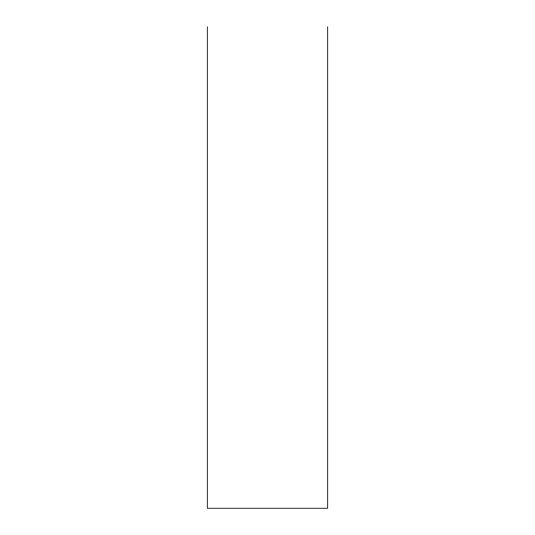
<?xml version="1.0" encoding="UTF-8"?>
<svg xmlns="http://www.w3.org/2000/svg" width="535" height="535" viewBox="0 0 535 535"><rect width="100%" height="100%" fill="white"/><g stroke="black" fill="none" stroke-linecap="round" stroke-linejoin="round"><path stroke-width="0.8" d="M327.688 26.75L327.688 508.25L207.312 508.25L207.312 26.75"/></g></svg>
